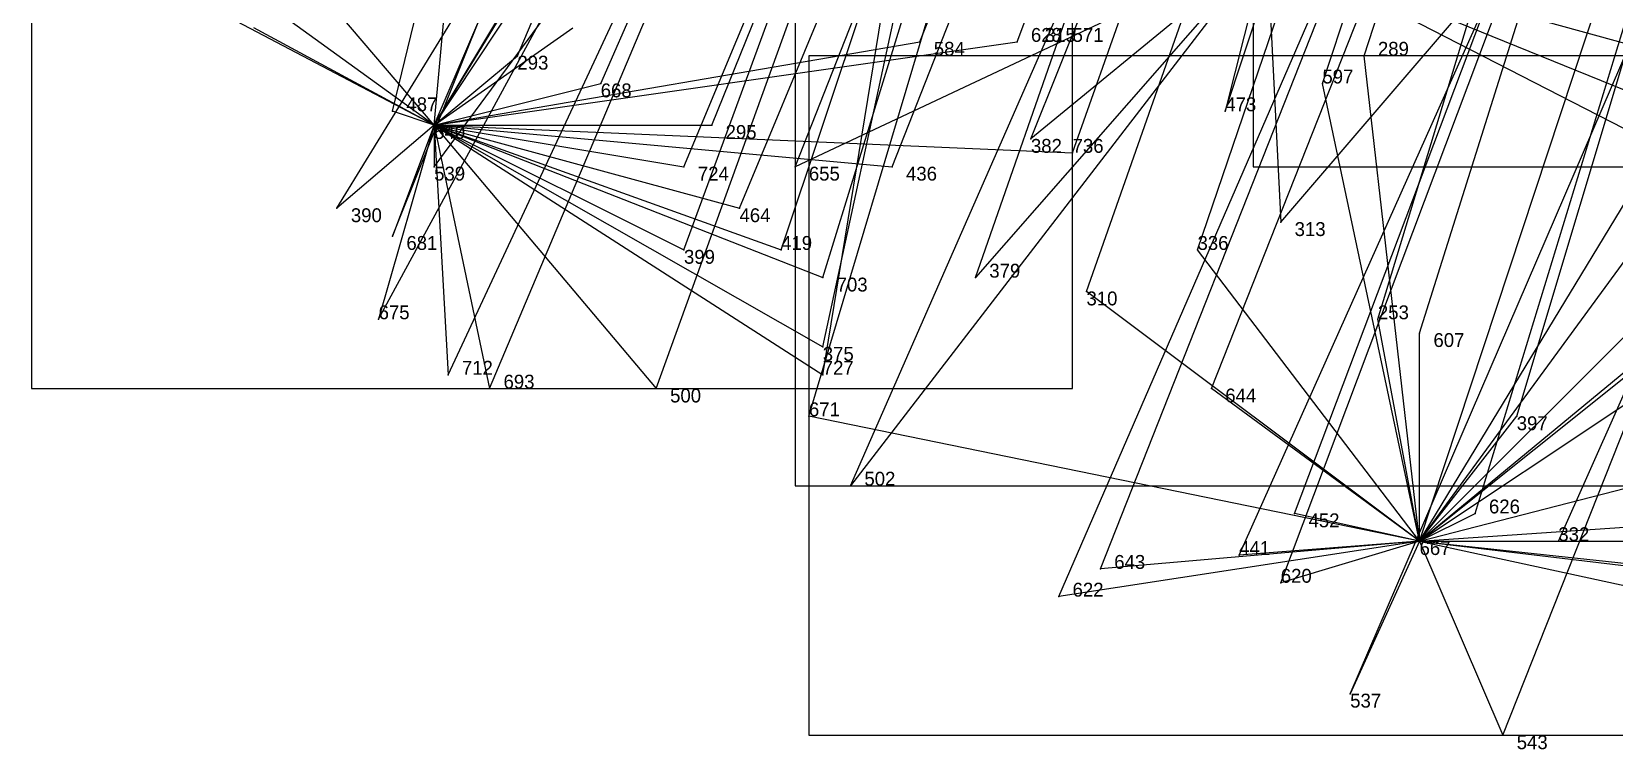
# Model space of a CAD drawing. Extents: x -0.5 to 0.59, y -0.5 to 0.59.
# Drawn here: x -0.236 to -0.122, y -0.483 to -0.4313 of the extents above; entities that cross this region are included whole.
import ezdxf

# ---------------------------------------------------------------- set-up
doc = ezdxf.new("R2010")
doc.units = 0
for name, color, linetype in [('Clients', 3, 'CONTINUOUS'), ('Facilities', 3, 'CONTINUOUS'), ('Facilities_lines', 3, 'CONTINUOUS'), ('Min_max_boxes', 1, 'CONTINUOUS'), ('Normals', 1, 'CONTINUOUS'), ('Source_points', 5, 'CONTINUOUS'), ('Text', 3, 'CONTINUOUS')]:
    doc.layers.add(name, color=color, linetype=linetype)

msp = doc.modelspace()

# ---------------------------------------------------------------- linework, layer by layer
at = {"layer": 'Clients', "color": 5}
for p in [(-0.172, -0.432, -1.162), (-0.165, -0.432, -1.156), (-0.201, -0.433, -1.25), (-0.14, -0.433, -1.137), (-0.195, -0.435, -1.193), (-0.143, -0.435, -1.145), (-0.21, -0.437, -1.25), (-0.15, -0.437, -1.155), (-0.187, -0.438, -1.191), (-0.164, -0.439, -1.25), (-0.161, -0.44, -1.171), (-0.207, -0.441, -1.218), (-0.189, -0.441, -1.2), (-0.181, -0.441, -1.25), (-0.174, -0.441, -1.186), (-0.214, -0.444, -1.233), (-0.185, -0.444, -1.204), (-0.146, -0.445, -1.25), (-0.21, -0.446, -1.25), (-0.189, -0.447, -1.214), (-0.182, -0.447, -1.206), (-0.152, -0.447, -1.18), (-0.179, -0.449, -1.208), (-0.168, -0.449, -1.25), (-0.16, -0.45, -1.195), (-0.211, -0.452, -1.247), (-0.139, -0.452, -1.182), (-0.136, -0.453, -1.182), (-0.179, -0.454, -1.222), (-0.206, -0.456, -1.25), (-0.179, -0.456, -1.225), (-0.203, -0.457, -1.25), (-0.191, -0.457, -1.239), (-0.151, -0.457, -1.204), (-0.18, -0.459, -1.232), (-0.129, -0.459, -1.193), (-0.177, -0.464, -1.25), (-0.145, -0.466, -1.221), (-0.132, -0.466, -1.21), (-0.126, -0.468, -1.25), (-0.149, -0.469, -1.25), (-0.159, -0.47, -1.239), (-0.162, -0.472, -1.246), (-0.146, -0.471, -1.232), (-0.141, -0.479, -1.249), (-0.13, -0.482, -1.248)]:
    msp.add_point(p, dxfattribs=at)
at = {"layer": 'Facilities', "color": 3}
for p in [(-0.207, -0.438, -1.212), (-0.136, -0.468, -1.22)]:
    msp.add_point(p, dxfattribs=at)
at = {"layer": 'Facilities_lines', "color": 3}
for p, q in [((-0.207, -0.438, -1.212), (-0.23, -0.411, -1.177)), ((-0.207, -0.438, -1.212), (-0.205, -0.416, -1.159)), ((-0.207, -0.438, -1.212), (-0.236, -0.417, -1.197)), ((-0.207, -0.438, -1.212), (-0.196, -0.42, -1.159)), ((-0.207, -0.438, -1.212), (-0.198, -0.423, -1.167)), ((-0.207, -0.438, -1.212), (-0.201, -0.424, -1.174)), ((-0.147, -0.425, -1.25), (-0.181, -0.441, -1.25)), ((-0.147, -0.425, -1.25), (-0.177, -0.464, -1.25)), ((-0.147, -0.425, -1.25), (-0.168, -0.449, -1.25)), ((-0.147, -0.425, -1.25), (-0.164, -0.439, -1.25)), ((-0.147, -0.425, -1.25), (-0.15, -0.437, -1.155)), ((-0.147, -0.425, -1.25), (-0.114, -0.442, -1.25)), ((-0.147, -0.425, -1.25), (-0.146, -0.445, -1.25)), ((-0.147, -0.425, -1.25), (-0.107, -0.436, -1.25)), ((-0.147, -0.425, -1.25), (-0.115, -0.438, -1.25)), ((-0.207, -0.438, -1.212), (-0.226, -0.428, -1.209)), ((-0.207, -0.438, -1.212), (-0.22, -0.431, -1.25)), ((-0.207, -0.438, -1.212), (-0.197, -0.431, -1.184)), ((-0.207, -0.438, -1.212), (-0.172, -0.432, -1.162)), ((-0.207, -0.438, -1.212), (-0.165, -0.432, -1.156)), ((-0.207, -0.438, -1.212), (-0.201, -0.433, -1.25)), ((-0.136, -0.468, -1.22), (-0.14, -0.433, -1.137)), ((-0.207, -0.438, -1.212), (-0.195, -0.435, -1.193)), ((-0.136, -0.468, -1.22), (-0.143, -0.435, -1.145)), ((-0.136, -0.468, -1.22), (-0.116, -0.435, -1.125)), ((-0.207, -0.438, -1.212), (-0.21, -0.437, -1.25)), ((-0.207, -0.438, -1.212), (-0.214, -0.444, -1.233)), ((-0.207, -0.438, -1.212), (-0.211, -0.452, -1.247)), ((-0.207, -0.438, -1.212), (-0.21, -0.446, -1.25)), ((-0.207, -0.438, -1.212), (-0.179, -0.454, -1.222)), ((-0.207, -0.438, -1.212), (-0.187, -0.438, -1.191)), ((-0.207, -0.438, -1.212), (-0.189, -0.447, -1.214)), ((-0.207, -0.438, -1.212), (-0.182, -0.447, -1.206)), ((-0.207, -0.438, -1.212), (-0.174, -0.441, -1.186)), ((-0.207, -0.438, -1.212), (-0.185, -0.444, -1.204)), ((-0.207, -0.438, -1.212), (-0.191, -0.457, -1.239)), ((-0.207, -0.438, -1.212), (-0.207, -0.441, -1.218)), ((-0.207, -0.438, -1.212), (-0.203, -0.457, -1.25)), ((-0.207, -0.438, -1.212), (-0.179, -0.449, -1.208)), ((-0.207, -0.438, -1.212), (-0.206, -0.456, -1.25)), ((-0.207, -0.438, -1.212), (-0.189, -0.441, -1.2)), ((-0.207, -0.438, -1.212), (-0.179, -0.456, -1.225)), ((-0.207, -0.438, -1.212), (-0.161, -0.44, -1.171)), ((-0.136, -0.468, -1.22), (-0.117, -0.442, -1.144)), ((-0.136, -0.468, -1.22), (-0.106, -0.444, -1.142)), ((-0.136, -0.468, -1.22), (-0.107, -0.444, -1.142)), ((-0.136, -0.468, -1.22), (-0.152, -0.447, -1.18)), ((-0.136, -0.468, -1.22), (-0.116, -0.448, -1.157)), ((-0.136, -0.468, -1.22), (-0.16, -0.45, -1.195)), ((-0.136, -0.468, -1.22), (-0.139, -0.452, -1.182)), ((-0.136, -0.468, -1.22), (-0.136, -0.453, -1.182)), ((-0.136, -0.468, -1.22), (-0.151, -0.457, -1.204)), ((-0.136, -0.468, -1.22), (-0.121, -0.458, -1.184)), ((-0.136, -0.468, -1.22), (-0.18, -0.459, -1.232)), ((-0.136, -0.468, -1.22), (-0.129, -0.459, -1.193)), ((-0.136, -0.468, -1.22), (-0.105, -0.46, -1.178)), ((-0.136, -0.468, -1.22), (-0.145, -0.466, -1.221)), ((-0.136, -0.468, -1.22), (-0.107, -0.466, -1.25)), ((-0.136, -0.468, -1.22), (-0.132, -0.466, -1.21)), ((-0.136, -0.468, -1.22), (-0.162, -0.472, -1.246)), ((-0.136, -0.468, -1.22), (-0.159, -0.47, -1.239)), ((-0.136, -0.468, -1.22), (-0.149, -0.469, -1.25)), ((-0.136, -0.468, -1.22), (-0.146, -0.471, -1.232)), ((-0.136, -0.468, -1.22), (-0.141, -0.479, -1.249)), ((-0.136, -0.468, -1.22), (-0.126, -0.468, -1.25)), ((-0.136, -0.468, -1.22), (-0.111, -0.471, -1.211)), ((-0.136, -0.468, -1.22), (-0.108, -0.471, -1.209)), ((-0.136, -0.468, -1.22), (-0.13, -0.482, -1.248)), ((-0.136, -0.468, -1.22), (-0.105, -0.468, -1.2)), ((-0.136, -0.468, -1.22), (-0.113, -0.473, -1.25))]:
    msp.add_line(p, q, dxfattribs=at)
at = {"layer": 'Min_max_boxes', "color": 1}
for p, q in [((-0.181, -0.348, -1.25), (-0.181, -0.464, -1.25)), ((-0.181, -0.348, -1.153), (-0.181, -0.464, -1.153)), ((-0.148, -0.375, -1.118), (-0.148, -0.441, -1.118)), ((-0.148, -0.375, -0.954), (-0.148, -0.441, -0.954)), ((-0.236, -0.411, -1.25), (-0.236, -0.457, -1.25)), ((-0.236, -0.411, -1.156), (-0.236, -0.457, -1.156)), ((-0.161, -0.457, -1.25), (-0.161, -0.411, -1.25)), ((-0.161, -0.457, -1.156), (-0.161, -0.411, -1.156)), ((-0.105, -0.433, -1.25), (-0.18, -0.433, -1.25)), ((-0.18, -0.433, -1.25), (-0.18, -0.482, -1.25)), ((-0.105, -0.433, -1.125), (-0.18, -0.433, -1.125)), ((-0.18, -0.433, -1.125), (-0.18, -0.482, -1.125)), ((-0.18, -0.433, -1.25), (-0.18, -0.433, -1.125)), ((-0.148, -0.441, -1.118), (-0.003, -0.441, -1.118)), ((-0.148, -0.441, -0.954), (-0.003, -0.441, -0.954)), ((-0.148, -0.441, -1.118), (-0.148, -0.441, -0.954)), ((-0.236, -0.457, -1.25), (-0.161, -0.457, -1.25)), ((-0.236, -0.457, -1.156), (-0.161, -0.457, -1.156)), ((-0.236, -0.457, -1.25), (-0.236, -0.457, -1.156)), ((-0.161, -0.457, -1.25), (-0.161, -0.457, -1.156)), ((-0.181, -0.464, -1.25), (-0.087, -0.464, -1.25)), ((-0.181, -0.464, -1.153), (-0.087, -0.464, -1.153)), ((-0.181, -0.464, -1.25), (-0.181, -0.464, -1.153)), ((-0.18, -0.482, -1.25), (-0.105, -0.482, -1.25)), ((-0.18, -0.482, -1.125), (-0.105, -0.482, -1.125)), ((-0.18, -0.482, -1.25), (-0.18, -0.482, -1.125))]:
    msp.add_line(p, q, dxfattribs=at)
at = {"layer": 'Normals', "color": 1}
for p, q in [((-0.14, -0.433, -1.137), (-0.111, -0.344, -1.174)), ((-0.165, -0.432, -1.156), (-0.132, -0.345, -1.193)), ((-0.172, -0.432, -1.162), (-0.138, -0.346, -1.2)), ((-0.143, -0.435, -1.145), (-0.114, -0.347, -1.182)), ((-0.195, -0.435, -1.193), (-0.157, -0.348, -1.221)), ((-0.187, -0.438, -1.191), (-0.151, -0.349, -1.218)), ((-0.15, -0.437, -1.155), (-0.121, -0.349, -1.193)), ((-0.189, -0.441, -1.2), (-0.152, -0.352, -1.227)), ((-0.174, -0.441, -1.186), (-0.139, -0.352, -1.215)), ((-0.161, -0.44, -1.171), (-0.13, -0.352, -1.208)), ((-0.189, -0.447, -1.214), (-0.155, -0.354, -1.228)), ((-0.182, -0.447, -1.206), (-0.151, -0.354, -1.229)), ((-0.207, -0.438, -1.212), (-0.152, -0.355, -1.224)), ((-0.185, -0.444, -1.204), (-0.148, -0.355, -1.23)), ((-0.179, -0.449, -1.208), (-0.15, -0.355, -1.227)), ((-0.179, -0.454, -1.222), (-0.158, -0.357, -1.221)), ((-0.179, -0.456, -1.225), (-0.163, -0.358, -1.209)), ((-0.214, -0.444, -1.233), (-0.162, -0.359, -1.227)), ((-0.16, -0.45, -1.195), (-0.128, -0.359, -1.218)), ((-0.152, -0.447, -1.18), (-0.122, -0.359, -1.217)), ((-0.207, -0.441, -1.218), (-0.148, -0.361, -1.227)), ((-0.139, -0.452, -1.182), (-0.112, -0.363, -1.218)), ((-0.136, -0.453, -1.182), (-0.108, -0.364, -1.219)), ((-0.18, -0.459, -1.232), (-0.152, -0.365, -1.21)), ((-0.151, -0.457, -1.204), (-0.115, -0.366, -1.225)), ((-0.211, -0.452, -1.247), (-0.166, -0.369, -1.215)), ((-0.129, -0.459, -1.193), (-0.102, -0.369, -1.225)), ((-0.191, -0.457, -1.239), (-0.16, -0.371, -1.199)), ((-0.132, -0.466, -1.21), (-0.103, -0.371, -1.225)), ((-0.145, -0.466, -1.221), (-0.11, -0.373, -1.224)), ((-0.136, -0.468, -1.22), (-0.105, -0.374, -1.227)), ((-0.146, -0.471, -1.232), (-0.111, -0.378, -1.222)), ((-0.206, -0.456, -1.25), (-0.171, -0.381, -1.193)), ((-0.203, -0.457, -1.25), (-0.171, -0.381, -1.192)), ((-0.21, -0.446, -1.25), (-0.186, -0.386, -1.174)), ((-0.13, -0.482, -1.248), (-0.094, -0.391, -1.228)), ((-0.201, -0.433, -1.25), (-0.184, -0.393, -1.16)), ((-0.159, -0.47, -1.239), (-0.129, -0.394, -1.181)), ((-0.21, -0.437, -1.25), (-0.2, -0.396, -1.159)), ((-0.141, -0.479, -1.249), (-0.107, -0.4, -1.199)), ((-0.181, -0.441, -1.25), (-0.166, -0.403, -1.159)), ((-0.168, -0.449, -1.25), (-0.152, -0.403, -1.162)), ((-0.164, -0.439, -1.25), (-0.15, -0.404, -1.157)), ((-0.177, -0.464, -1.25), (-0.152, -0.407, -1.171)), ((-0.126, -0.468, -1.25), (-0.102, -0.414, -1.169)), ((-0.146, -0.445, -1.25), (-0.122, -0.417, -1.157)), ((-0.162, -0.472, -1.246), (-0.139, -0.419, -1.165)), ((-0.149, -0.469, -1.25), (-0.128, -0.422, -1.164))]:
    msp.add_line(p, q, dxfattribs=at)
at = {"layer": 'Source_points', "color": 5}
for p in [(-0.172, -0.432, -1.162), (-0.165, -0.432, -1.156), (-0.201, -0.433, -1.25), (-0.14, -0.433, -1.137), (-0.195, -0.435, -1.193), (-0.143, -0.435, -1.145), (-0.21, -0.437, -1.25), (-0.15, -0.437, -1.155), (-0.207, -0.438, -1.212), (-0.187, -0.438, -1.191), (-0.164, -0.439, -1.25), (-0.161, -0.44, -1.171), (-0.207, -0.441, -1.218), (-0.189, -0.441, -1.2), (-0.181, -0.441, -1.25), (-0.174, -0.441, -1.186), (-0.214, -0.444, -1.233), (-0.185, -0.444, -1.204), (-0.146, -0.445, -1.25), (-0.21, -0.446, -1.25), (-0.189, -0.447, -1.214), (-0.182, -0.447, -1.206), (-0.152, -0.447, -1.18), (-0.179, -0.449, -1.208), (-0.168, -0.449, -1.25), (-0.16, -0.45, -1.195), (-0.211, -0.452, -1.247), (-0.139, -0.452, -1.182), (-0.136, -0.453, -1.182), (-0.179, -0.454, -1.222), (-0.206, -0.456, -1.25), (-0.179, -0.456, -1.225), (-0.203, -0.457, -1.25), (-0.191, -0.457, -1.239), (-0.151, -0.457, -1.204), (-0.18, -0.459, -1.232), (-0.129, -0.459, -1.193), (-0.177, -0.464, -1.25), (-0.145, -0.466, -1.221), (-0.132, -0.466, -1.21), (-0.136, -0.468, -1.22), (-0.126, -0.468, -1.25), (-0.149, -0.469, -1.25), (-0.159, -0.47, -1.239), (-0.162, -0.472, -1.246), (-0.146, -0.471, -1.232), (-0.141, -0.479, -1.249), (-0.13, -0.482, -1.248)]:
    msp.add_point(p, dxfattribs=at)

# ---------------------------------------------------------------- texts
at = {"layer": 'Text', "color": 3}
for s, p in [('628', (-0.164, -0.432, -1.156)), ('315', (-0.163, -0.432, -1.153)), ('571', (-0.161, -0.432, -1.25)), ('584', (-0.171, -0.433, -1.162)), ('289', (-0.139, -0.433, -1.137)), ('293', (-0.201, -0.434, -1.25)), ('597', (-0.143, -0.435, -1.145)), ('668', (-0.195, -0.436, -1.193)), ('487', (-0.209, -0.437, -1.25)), ('473', (-0.15, -0.437, -1.155)), ('540', (-0.207, -0.439, -1.212)), ('295', (-0.186, -0.439, -1.191)), ('382', (-0.164, -0.44, -1.25)), ('736', (-0.161, -0.44, -1.171)), ('539', (-0.207, -0.442, -1.218)), ('724', (-0.188, -0.442, -1.2)), ('655', (-0.18, -0.442, -1.25)), ('436', (-0.173, -0.442, -1.186)), ('390', (-0.213, -0.445, -1.233)), ('464', (-0.185, -0.445, -1.204)), ('313', (-0.145, -0.446, -1.25)), ('681', (-0.209, -0.447, -1.25)), ('399', (-0.189, -0.448, -1.214)), ('419', (-0.182, -0.447, -1.206)), ('336', (-0.152, -0.447, -1.18)), ('379', (-0.167, -0.449, -1.25)), ('703', (-0.178, -0.45, -1.208)), ('310', (-0.16, -0.451, -1.195)), ('675', (-0.211, -0.452, -1.247)), ('253', (-0.139, -0.452, -1.182)), ('607', (-0.135, -0.454, -1.182)), ('712', (-0.205, -0.456, -1.25)), ('375', (-0.179, -0.455, -1.222)), ('727', (-0.179, -0.456, -1.225)), ('693', (-0.202, -0.457, -1.25)), ('500', (-0.19, -0.458, -1.239)), ('644', (-0.15, -0.458, -1.204)), ('671', (-0.18, -0.459, -1.232)), ('397', (-0.129, -0.46, -1.193)), ('502', (-0.176, -0.464, -1.25)), ('626', (-0.131, -0.466, -1.21)), ('452', (-0.144, -0.467, -1.221)), ('332', (-0.126, -0.468, -1.25)), ('441', (-0.149, -0.469, -1.25)), ('667', (-0.136, -0.469, -1.22)), ('643', (-0.158, -0.47, -1.239)), ('620', (-0.146, -0.471, -1.232)), ('622', (-0.161, -0.472, -1.246)), ('537', (-0.141, -0.48, -1.249)), ('543', (-0.129, -0.483, -1.248))]:
    msp.add_text(s, height=0.001, dxfattribs=at).set_placement(p)

doc.saveas('drawing.dxf')
